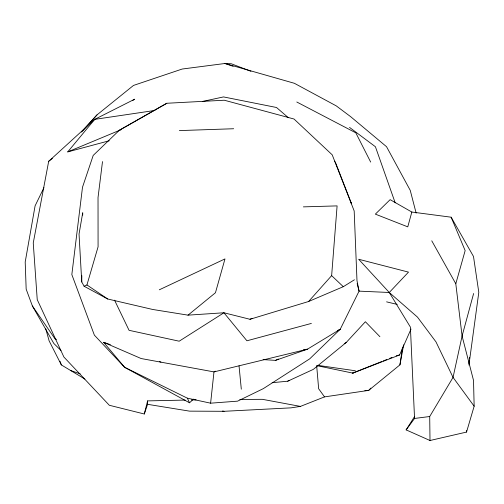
<?xml version="1.0" encoding="UTF-8"?>
<svg xmlns="http://www.w3.org/2000/svg" width="504" height="504" viewBox="0 0 504 504"><rect width="100%" height="100%" fill="white"/><g stroke="black" fill="none" stroke-linecap="round" stroke-linejoin="round"><path stroke-width="0.76" d="M132.697 100.46L134.662 99.2L94.721 119.366L48.686 161.318L33.251 242.966L37.239 299.666L63.907 357.04L109.324 405.273L144.289 413.992L147.571 404.321L147.609 400.888L185.157 400.081M354.425 279.777L343.3 286.688L308.587 301.505L249.984 319.284L223.94 312.77L188.03 315.151L152.668 309.462L107.692 298.992L84.111 286.247L81.743 281.944L81.831 275.65M82.694 215.113L82.725 212.751L79.04 234.039L81.743 281.944M308.587 301.505L331.638 275.638L337.1 205.89L303.377 206.873M468.985 363.535L469.3 360.461M469.457 358.924L469.615 357.393M210.609 403.181L237.598 401.152L263.321 388.634L309.714 358.842L340.238 329.251L359.069 291.136L356.989 280.671L354.18 210.943L332.212 154.829L294.015 119.02L224.299 100.227L166.824 103.263L119.316 130.278L93.208 155.415L82.498 187.236L71.833 274.586L94.374 335.147L124.633 367.315L187.368 398.179L210.609 403.181L213.979 371.902L215.328 371.133M102.501 161.589L98.028 197.555L98.078 246.821L86.934 284.955L84.111 286.247M468.928 365.047L478.8 292.351L473.502 256.486L451.143 217.199L411.831 212.039L390.134 199.653L375.354 214.131L407.767 226.857L411.831 212.039M147.571 404.321L189.523 411.138L224.085 411.302L290.991 407.856L300.416 406.407L324.532 396.887L368.701 390.386L399.937 364.864L402.532 347.143M399.937 364.864L403.647 344.786M144.289 413.992L147.609 400.888M473.621 293.504L462.086 336.011L453.046 377.401L429.71 416.518L430.006 440.509L466.546 432.073L474.151 406.205L473.521 380.413L462.086 336.011L455.799 283.758L431.758 240.799M455.799 283.758L465.154 250.608L451.143 217.199M316.896 365.658L352.769 373.099L399.596 354.967L411.025 329.062M43.943 187.69L35.097 205.834L25.2 262.017L26.17 289.164L32.382 305.972L53.827 343.463L60.978 350.494M430.006 440.509L406.13 429.887L414.509 416.625M406.13 429.887L414.553 418.452L410.395 327.083L389.277 292.484L358.672 259.264L408.505 272.116L389.277 292.484L359.069 291.136L357.153 283.594M109.28 140.755L67.731 151.899L94.721 119.366L154.955 110.439M81.383 132.073L97.007 114.887L133.503 85.428L182.183 69.035L224.992 63.491L231.248 63.75L250.916 71.303M82.391 131.034L97.007 114.887M272.116 382.694L287.727 381.207L313.337 369.369L346.235 342.481L365.381 321.735L379.909 336.704M370.831 388.093L368.701 390.386L364.827 390.695M110.345 344.635L103.654 342.323L124.633 367.315L189.529 402.797L193.53 399.086M188.03 315.151L215.454 292.742L224.973 258.917L159.302 289.806M48.686 161.318L52.372 158.42M381.767 361.538L352.769 373.099L354.022 372.166M352.769 373.099L354.035 372.242M287.727 381.207L289.031 380.363M344.226 343.69L346.235 342.481M166.824 103.263L119.316 130.278M263.119 359.61L275.537 360.373L278.353 359.018M337.428 330.605L340.238 329.251L307.427 349.196L275.537 360.373M249.984 319.284L252.113 318.308M67.731 151.899L121.357 129.585M383.216 360.965L386.839 359.516M389.737 358.363L391.917 357.494M311.377 323.423L246.928 340.792L223.94 312.77L179.178 341.202L129.062 330.315L114.547 300.163M396.213 355.868L399.596 354.967M202.299 101.512L223.524 96.919L276.526 107.497L288.401 117.747M303.54 349.694L307.427 349.196L213.979 371.902L141.133 358.533L103.654 342.323M414.553 418.452L429.71 416.518M179.355 130.593L233.667 128.74M191.413 399.943L196.106 399.842M239.791 399.451L262.395 399.319L300.416 406.407M317.715 365.343L355.37 370.774M222.548 411.025L224.085 411.302M386.581 301.852L397.24 304.422M159.44 361.582L160.927 362.093M56.542 339.425L55.068 338.915L32.382 305.972M70.648 370.528L80.186 373.855M233.157 66.339L224.992 63.491L294.368 83.292L336.237 105.865L350.671 116.689L386.536 146.696L410.237 190.354L416.146 213.129M296.793 102.003L355.818 132.842L370.673 162.067M45.776 328.873L49.121 340.843L61.356 364.928L84.867 379.046M86.934 284.955L107.692 298.992M349.537 127.399L375.423 146.746L395.199 202.854M389.277 292.484L417.457 317.092L435.985 341.895L453.046 377.401L474.151 406.205M331.638 275.638L343.3 286.688M334.41 161.16L335.425 162.345L351.559 203.792L350.488 201.713M324.532 396.887L318.648 388.748L316.682 365.816M187.368 398.179L189.529 402.797M60.001 361.267L61.356 364.928M239.035 365.86L241.309 389.189M466.528 430.536L466.546 432.073"/></g></svg>
